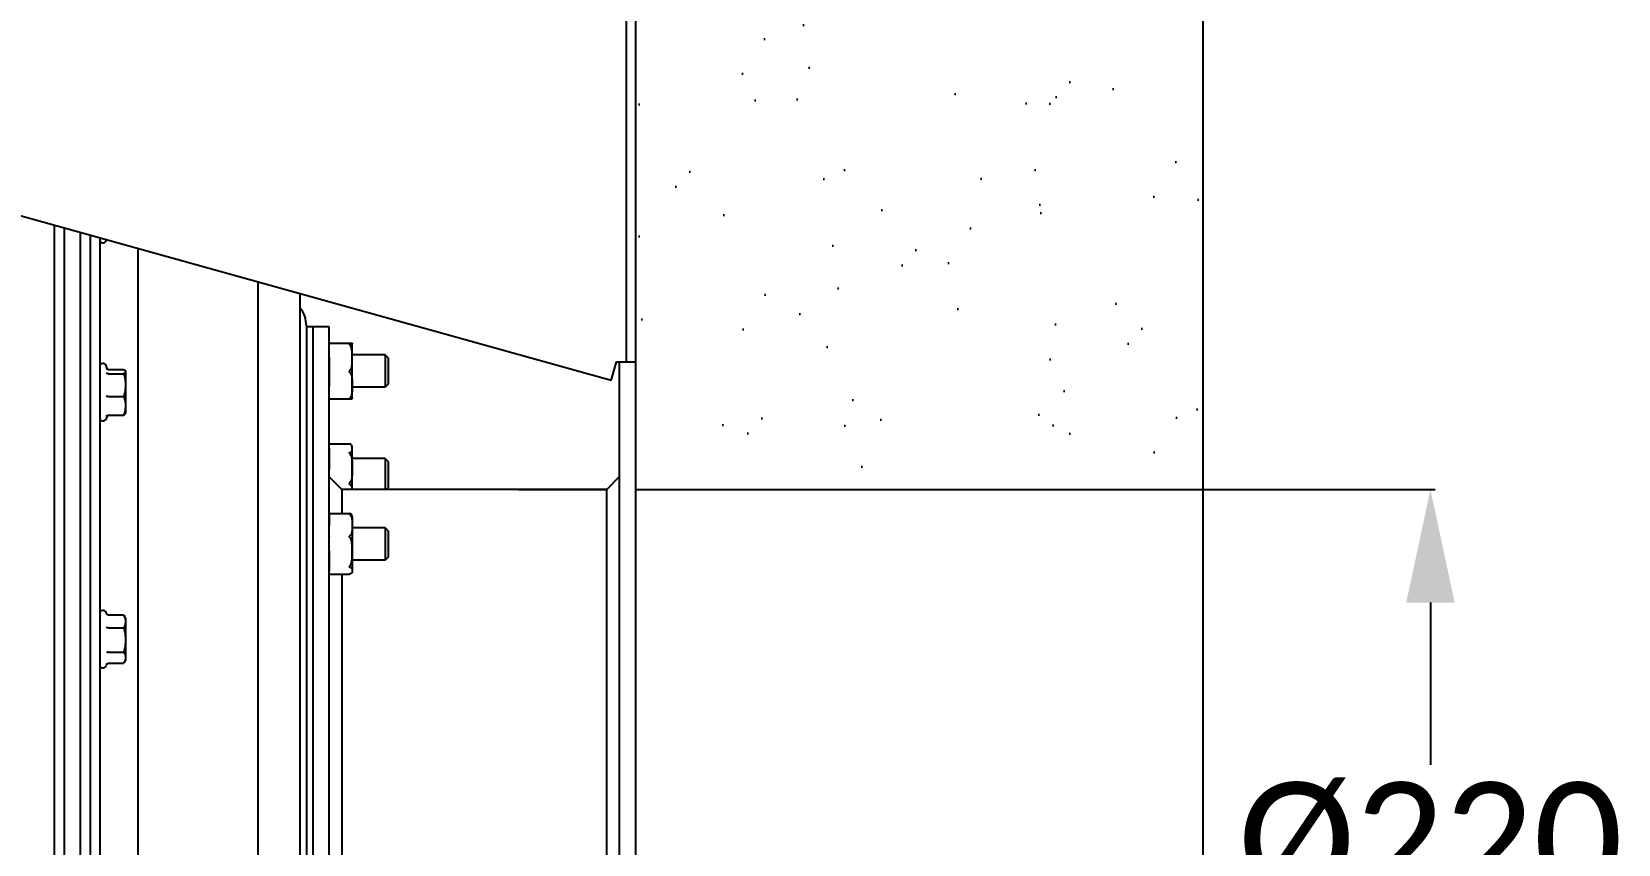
# Model space of a CAD drawing. Header units: millimetres. Extents: x 11802 to 19889, y -472 to 9054.
# Drawn here: x 16005 to 16496.3, y 7799.6 to 8051.2 of the extents above; entities that cross this region are included whole.
import ezdxf

# ---------------------------------------------------------------- set-up
doc = ezdxf.new("R2010")
doc.units = ezdxf.units.MM
doc.header["$LTSCALE"] = 307.34
doc.header["$PDMODE"] = 3
doc.header["$PDSIZE"] = 8
doc.layers.get('0').update_dxf_attribs({"linetype": 'CONTINUOUS'})
doc.layers.get('Defpoints').update_dxf_attribs({"linetype": 'CONTINUOUS'})
doc.styles.get("Standard").update_dxf_attribs({"font": 'calibri.ttf'})
doc.dimstyles.new('DIMSTYLE_2', dxfattribs={"dimtxt": 35, "dimasz": 35, "dimexe": 1.5, "dimexo": 1, "dimgap": 0.875, "dimtad": 1, "dimdec": 0, "dimdsep": 46, "dimtxsty": 'Standard', "dimblk": '_FILLED', "dimblk1": '_FILLED', "dimblk2": '_FILLED', "dimcen": 0.09, "dimazin": 2, "dimtp": 0.01, "dimtm": 0.01, "dimtfac": 1, "dimtdec": 0, "dimtofl": 0, "dimtmove": 0, "dimatfit": 3, "dimldrblk": '_FILLED', "dimfxl": 1, "dimtolj": 1, "dimarcsym": 0})
doc.dimstyles.get("Standard").update_dxf_attribs({"dimtxt": 35, "dimasz": 35, "dimexe": 1.5, "dimexo": 1, "dimtad": 1, "dimdsep": 46, "dimtxsty": 'Standard', "dimblk": '_FILLED', "dimblk1": '_FILLED', "dimblk2": '_FILLED', "dimcen": 0.09, "dimazin": 2, "dimtol": 1, "dimtp": 0.01, "dimtm": 0.01, "dimtfac": 1, "dimtofl": 0, "dimtmove": 0, "dimatfit": 3, "dimldrblk": '_FILLED', "dimfxl": 1, "dimtolj": 1, "dimarcsym": 0})

# ---------------------------------------------------------------- blocks, each defined once
blk = doc.blocks.new('_FILLED')
at = {"color": 0, "linetype": 'ByBlock'}
blk.add_solid([(0, 0), (-1, 0.214), (-1, -0.214)], dxfattribs=at)
blk = doc.blocks.new('*D791')
at = {"color": 0, "linetype": 'Continuous', "lineweight": -2}
for p, q in [((16192.06, 8507.02), (16192.06, 8438.92)), ((15642.01, 7877.25), (15642.01, 8441.92)), ((15677.01, 8440.42), (16157.06, 8440.42))]:
    blk.add_line(p, q, dxfattribs=at)
at = {"layer": 'Defpoints', "color": 0}
for p in [(16192.06, 8508.02), (16192.06, 8440.42), (15642.01, 7876.25)]:
    blk.add_point(p, dxfattribs=at)
at = {"color": 0, "linetype": 'ByBlock', "lineweight": -2, "xscale": 35, "yscale": 35, "zscale": 35, "rotation": 180}
blk.add_blockref('_FILLED', (15642.01, 8440.42), dxfattribs=at)
at = {"color": 0, "linetype": 'ByBlock', "lineweight": -2, "xscale": 35, "yscale": 35, "zscale": 35}
blk.add_blockref('_FILLED', (16192.06, 8440.42), dxfattribs=at)
at = {"color": 0, "insert": (15842.6, 8487.97), "char_height": 35, "attachment_point": 2, "line_spacing_factor": 0.9}
blk.add_mtext('\\A1;BVNO-550', dxfattribs=at)
blk = doc.blocks.new('*D819')
at = {"color": 0, "lineweight": -2}
for p, q in [((16342.93, 7909.42), (16439.66, 7909.42)), ((16438.16, 7874.42), (16438.16, 7824.13)), ((16438.16, 7725.42), (16438.16, 7775.71)), ((16342.93, 7690.42), (16439.66, 7690.42))]:
    blk.add_line(p, q, dxfattribs=at)
at = {"layer": 'Defpoints', "color": 0}
for p in [(16341.93, 7909.42), (16438.16, 7909.42), (16341.93, 7690.42)]:
    blk.add_point(p, dxfattribs=at)
at = {"color": 0, "linetype": 'ByBlock', "lineweight": -2, "xscale": 35, "yscale": 35, "zscale": 35}
for p, rotation in [((16438.16, 7909.42), 90), ((16438.16, 7690.42), 270)]:
    blk.add_blockref('_FILLED', p, dxfattribs=dict(at, rotation=rotation))
at = {"color": 0, "insert": (16438.16, 7799.92), "char_height": 35, "attachment_point": 5}
blk.add_mtext('\\A1;\\A1;%%c220', dxfattribs=at)

msp = doc.modelspace()

# ---------------------------------------------------------------- hatches: boundary and pattern name
at = {"linetype": 'ByBlock', "lineweight": 30}
h = msp.add_hatch(dxfattribs=at)
h.set_pattern_fill('AR-SAND', color=256, angle=90)
h.set_pattern_definition([(127.5, (16938.403, 780.523), (-48.94132, -1.60003), [0, -38.608, 0, -43.18, 0, -41.275]), (97.5, (16938.4, 780.523), (-71.6825, 44.95233), [0, -20.828, 0, -34.798, 0, -13.335]), (57.5, (16938.403, 749.28), (-0.14372, 79.09924), [0, -12.7, 0, -45.72, 0, -59.69]), (47.5, (16938.4, 749.28), (-22.29293, 76.35565), [0, -6.35, 0, -29.972, 0, -34.29])])
h.paths.add_polyline_path([(16369.90452, 8540.55233), (16366.43178, 8263.84833), (16366.43178, 7913.84833), (16191.43178, 7913.84833), (16194.90452, 8540.55233)])

# ---------------------------------------------------------------- linework, layer by layer
at = {"color": 0, "linetype": 'Continuous'}
for p, q in [((16192.0607, 6240.55233), (16192.0607, 8540.55233)), ((16367.74833, 6239.9217), (16367.74833, 8540.55233)), ((16192.0607, 6239.9217), (16192.0607, 8534.9217)), ((16189.0607, 8088.9217), (16189.0607, 7948.9217)), ((16184.45035, 7943.14184), (15832.71059, 8041.14184)), ((16012.0607, 7565.91399), (16012.0607, 7991.17219)), ((16015.0607, 7990.33635), (16015.0607, 7565.91399)), ((16020.0607, 7988.94327), (16020.0607, 7565.9217)), ((16023.0607, 7988.10743), (16023.0607, 7565.9217)), ((16026.0607, 7987.27158), (16026.0607, 7565.92169)), ((16028.10797, 7986.70118), (16028.02507, 7986.47344)), ((16038.02094, 7279.28122), (16038.02094, 7983.93928)), ((16075.02094, 7973.63052), (16075.02094, 7279.28122)), ((16088.02094, 7970.00853), (16088.02094, 7279.28122)), ((16090.0607, 7960.06491), (16090.0607, 7639.77849)), ((16090.0607, 7959.9217), (16097.0607, 7959.9217)), ((16092.0607, 7959.9217), (16092.0607, 7639.9217)), ((16097.0607, 7959.9217), (16097.0607, 7639.9217)), ((16097.2607, 7954.62575), (16097.0607, 7954.62575)), ((16097.2607, 7954.7642), (16103.45301, 7954.7642)), ((16097.2607, 7954.62575), (16097.2607, 7954.76409)), ((16103.46066, 7954.76409), (16103.4529, 7954.7642)), ((16104.2607, 7954.55161), (16104.25807, 7954.63989)), ((16104.2607, 7937.7217), (16104.2607, 7954.55161)), ((16097.0607, 7950.42597), (16097.2607, 7950.42597)), ((16097.2607, 7941.44863), (16097.2607, 7950.42597)), ((16114.4407, 7951.13665), (16104.2607, 7951.13665)), ((16114.4407, 7951.13665), (16114.4407, 7941.13665)), ((16115.3607, 7950.21665), (16114.4407, 7951.13665)), ((16115.3607, 7950.21665), (16115.3607, 7942.05665)), ((16028.50105, 7946.48316), (16028.02507, 7947.7909)), ((16028.50124, 7946.47999), (16028.50026, 7946.48267)), ((16028.66776, 7946.59973), (16033.48015, 7946.59973)), ((16028.66776, 7945.28981), (16033.48015, 7945.28981)), ((16034.0607, 7946.04453), (16034.00221, 7946.14585)), ((16034.0607, 7946.04453), (16034.0607, 7933.04453)), ((16184.45035, 7943.14184), (16186.0607, 7948.9217)), ((16186.0607, 7948.9217), (16192.0607, 7948.9217)), ((16187.0607, 7639.9217), (16187.0607, 7948.9217)), ((16097.2607, 7941.44863), (16097.0607, 7941.44863)), ((16114.4407, 7941.13665), (16104.2607, 7941.13665)), ((16115.3607, 7942.05665), (16114.4407, 7941.13665)), ((16028.66776, 7938.2346), (16033.48015, 7938.2346)), ((16097.0684, 7937.5091), (16103.45301, 7937.5091)), ((16103.46066, 7937.50921), (16103.4529, 7937.5091)), ((16104.2607, 7937.7217), (16104.25807, 7937.63341)), ((16028.43763, 7932.43164), (16028.02507, 7931.29816)), ((16028.66776, 7932.48933), (16033.48015, 7932.48933)), ((16034.0607, 7933.04453), (16034.00221, 7932.94321)), ((16097.0607, 7922.26519), (16097.2607, 7922.26519)), ((16097.2607, 7920.40425), (16097.0607, 7920.40425)), ((16097.2607, 7920.28946), (16097.0607, 7920.28946)), ((16097.12456, 7923.54953), (16103.39684, 7923.54953)), ((16097.2607, 7915.74197), (16097.2607, 7922.26519)), ((16104.25508, 7922.43358), (16104.25397, 7922.45405)), ((16104.25508, 7922.43358), (16104.25439, 7922.45405)), ((16104.25537, 7922.42428), (16104.25508, 7922.43358)), ((16104.25525, 7922.42428), (16104.25508, 7922.43358)), ((16104.2607, 7909.4217), (16104.2607, 7922.45441)), ((16097.2607, 7915.74197), (16097.0607, 7915.74197)), ((16114.4407, 7919.03946), (16104.2607, 7919.03946)), ((16114.4407, 7919.03946), (16114.4407, 7909.4217)), ((16115.3607, 7918.11946), (16114.4407, 7919.03946)), ((16115.3607, 7918.11946), (16115.3607, 7909.95946)), ((16101.0607, 7909.4217), (16097.0607, 7913.4217)), ((16183.0607, 7909.4217), (16187.0607, 7913.4217)), ((16101.0607, 7909.4217), (16101.0607, 7901.95789)), ((16183.0607, 7909.4217), (16101.0607, 7909.4217)), ((16115.3607, 7909.95946), (16114.82294, 7909.4217)), ((16183.0607, 7690.4217), (16183.0607, 7909.4217)), ((16097.0607, 7900.78666), (16097.2607, 7900.78666)), ((16097.2607, 7898.22371), (16097.2607, 7901.95789)), ((16097.2607, 7901.95789), (16103.3792, 7901.95789)), ((16104.2607, 7900.99806), (16104.2607, 7884.16815)), ((16097.2607, 7898.83311), (16097.0607, 7898.83311)), ((16097.2607, 7898.22371), (16097.0607, 7898.22371)), ((16114.4407, 7897.58311), (16104.2607, 7897.58311)), ((16114.4407, 7897.58311), (16114.4407, 7887.58311)), ((16115.3607, 7896.66311), (16114.4407, 7897.58311)), ((16115.3607, 7896.66311), (16115.3607, 7888.50311)), ((16097.0607, 7890.42339), (16097.2607, 7890.42339)), ((16097.2607, 7884.25073), (16097.2607, 7890.42339)), ((16097.2607, 7886.33311), (16097.0607, 7886.33311)), ((16114.4407, 7887.58311), (16104.2607, 7887.58311)), ((16115.3607, 7888.50311), (16114.4407, 7887.58311)), ((16097.2607, 7884.25073), (16097.0607, 7884.25073)), ((16097.11556, 7883.20832), (16103.40585, 7883.20832)), ((16101.0607, 7883.20832), (16101.0607, 7794.5147)), ((16104.2571, 7884.18635), (16104.25642, 7884.16832)), ((16104.2571, 7884.18635), (16104.25672, 7884.16832)), ((16028.16189, 7870.98341), (16028.02507, 7871.35931)), ((16028.15316, 7871.00023), (16028.14681, 7871.01699)), ((16028.66776, 7870.61106), (16033.48015, 7870.61106)), ((16028.66776, 7866.57267), (16033.48015, 7866.57267)), ((16033.58486, 7870.43755), (16033.48015, 7870.61106)), ((16034.0607, 7869.61294), (16033.58463, 7870.43752)), ((16034.0607, 7869.61294), (16034.0607, 7856.61294)), ((16028.66776, 7859.07456), (16033.48015, 7859.07456)), ((16034.0607, 7856.61294), (16033.58463, 7855.78836)), ((16028.21784, 7855.3962), (16028.02507, 7854.86657)), ((16028.66776, 7855.61483), (16033.48015, 7855.61483)), ((16033.58486, 7855.78833), (16033.48015, 7855.61483))]:
    msp.add_line(p, q, dxfattribs=at)
for p, q in [((16155.72737, 7909.4217), (16183.0607, 7909.4217)), ((16192.0607, 7909.4217), (16367.74833, 7909.4217))]:
    msp.add_line(p, q)
for centre, radius, start, end in [((16027.07343, 7986.81981), 1.01272, 180, 340), ((16081.0607, 7960.06491), 9, 0, 38.9206229), ((16027.07343, 7947.44453), 1.01272, 20, 180), ((16027.07343, 7931.64453), 1.01272, 180, 340), ((16102.7807, 7922.45441), 1.48, 0, 17.8584257), ((16102.7807, 7900.99806), 1.48, 0, 12.6293683), ((16027.07343, 7871.01294), 1.01272, 20, 180), ((16028.79535, 7871.25325), 0.69023, 201.5034558, 203.0727728), ((16027.07343, 7855.21294), 1.01272, 180, 340), ((16028.78878, 7854.97568), 0.68299, 146.6836322, 156.94242), ((16028.77221, 7854.98606), 0.66344, 144.08145, 146.6468187), ((16028.76806, 7854.98903), 0.65834, 143.6556911, 144.0786724)]:
    msp.add_arc(centre, radius, start, end, dxfattribs=at)
for points, knots in [([(16097.06074, 7954.50274), (16097.07933, 7954.50219), (16097.10626, 7954.49917), (16097.13598, 7954.48097), (16097.14543, 7954.45644), (16097.1341, 7954.42942), (16097.10725, 7954.39123), (16097.0802, 7954.36382), (16097.06074, 7954.34562)], [0, 0, 0, 0, 0.230435296, 0.326240929, 0.416547195, 0.52844284, 0.669864308, 1, 1, 1, 1]), ([(16103.46066, 7954.34562), (16103.44111, 7954.3639), (16103.41346, 7954.39076), (16103.38653, 7954.42934), (16103.37623, 7954.45641), (16103.38476, 7954.48108), (16103.41484, 7954.49939), (16103.44188, 7954.50218), (16103.46066, 7954.50274)], [0, 0, 0, 0, 0.330689645, 0.471414638, 0.58326586, 0.672589185, 0.767857976, 1, 1, 1, 1]), ([(16103.46066, 7954.76409), (16103.52639, 7954.76216), (16103.71331, 7954.75538), (16103.90032, 7954.74537), (16104.02093, 7954.73219)], [0, 0, 0, 0, 0.351485784, 1, 1, 1, 1]), ([(16104.02092, 7954.53464), (16103.99057, 7954.53132), (16103.80424, 7954.51434), (16103.61715, 7954.50733), (16103.46066, 7954.50274)], [0, 0, 0, 0, 0.163179643, 1, 1, 1, 1]), ([(16104.0209, 7953.32937), (16103.99434, 7953.42178), (16103.87329, 7953.7899), (16103.67453, 7954.14568), (16103.46066, 7954.34562)], [0, 0, 0, 0, 0.247231274, 1, 1, 1, 1]), ([(16104.25807, 7954.63989), (16104.25859, 7954.63107), (16104.25859, 7954.61125), (16104.23408, 7954.57481), (16104.14686, 7954.55109), (16104.0741, 7954.54044), (16104.02092, 7954.53464)], [0, 0, 0, 0, 0.093293197, 0.203262208, 0.434875219, 1, 1, 1, 1]), ([(16104.02093, 7954.73219), (16104.06977, 7954.72686), (16104.14056, 7954.71673), (16104.22161, 7954.69621), (16104.25442, 7954.66709), (16104.25761, 7954.6478), (16104.25807, 7954.63989)], [0, 0, 0, 0, 0.543320465, 0.793548654, 0.912364585, 1, 1, 1, 1]), ([(16104.0209, 7947.03432), (16104.09391, 7947.28844), (16104.18737, 7947.81086), (16104.25924, 7948.86382), (16104.25775, 7950.18184), (16104.25924, 7951.49987), (16104.18737, 7952.55282), (16104.09391, 7953.07525), (16104.0209, 7953.32937)], [0, 0, 0, 0, 0.125313855, 0.250257972, 0.499999989, 0.749741995, 0.874686129, 1, 1, 1, 1]), ([(16028.66776, 7945.28981), (16028.55594, 7945.28973), (16028.34232, 7945.35104), (16028.189, 7945.51212), (16028.14682, 7945.60083)], [0, 0, 0, 0, 0.532394677, 1, 1, 1, 1]), ([(16033.48015, 7946.59973), (16033.59165, 7946.53232), (16033.78452, 7946.40349), (16033.9509, 7946.23394), (16034.0019, 7946.14584)], [0, 0, 0, 0, 0.561403981, 1, 1, 1, 1]), ([(16034.0607, 7945.94477), (16034.0607, 7945.88782), (16034.02662, 7945.76306), (16033.8994, 7945.59742), (16033.71193, 7945.43744), (16033.56255, 7945.33962), (16033.48015, 7945.28981)], [0, 0, 0, 0, 0.188268683, 0.410847466, 0.681682897, 1, 1, 1, 1]), ([(16033.48015, 7945.28981), (16033.65584, 7944.71769), (16033.94856, 7943.5556), (16034.0607, 7942.35878), (16034.0607, 7941.7622)], [0, 0, 0, 0, 0.500801895, 1, 1, 1, 1]), ([(16034.0019, 7946.14584), (16034.01129, 7946.12961), (16034.0435, 7946.06721), (16034.0607, 7945.99628), (16034.0607, 7945.94477)], [0, 0, 0, 0, 0.266940318, 1, 1, 1, 1]), ([(16103.46066, 7945.71818), (16103.41873, 7945.75616), (16103.33961, 7945.86778), (16103.41889, 7945.97902), (16103.46066, 7946.01807)], [0, 0, 0, 0, 0.497314612, 1, 1, 1, 1]), ([(16103.46066, 7946.01807), (16103.5337, 7946.08635), (16103.78895, 7946.38458), (16103.94085, 7946.75572), (16104.0209, 7947.03432)], [0, 0, 0, 0, 0.256448568, 1, 1, 1, 1]), ([(16103.46066, 7945.71818), (16103.53347, 7945.65226), (16103.78738, 7945.36518), (16103.94062, 7945.0045), (16104.02093, 7944.73376)], [0, 0, 0, 0, 0.258045034, 1, 1, 1, 1]), ([(16104.02093, 7944.73376), (16104.09384, 7944.48794), (16104.1873, 7943.98195), (16104.25946, 7942.96185), (16104.25746, 7941.68513), (16104.25945, 7940.40842), (16104.18733, 7939.38831), (16104.09383, 7938.88233), (16104.02092, 7938.63651)], [0, 0, 0, 0, 0.125418797, 0.250343331, 0.499999637, 0.749656037, 0.874580748, 1, 1, 1, 1]), ([(16034.0607, 7941.7622), (16034.0607, 7941.16563), (16033.94843, 7939.96883), (16033.65584, 7938.80672), (16033.48015, 7938.2346)], [0, 0, 0, 0, 0.499198629, 1, 1, 1, 1]), ([(16028.66799, 7938.23459), (16028.56032, 7938.23464), (16028.41179, 7938.22724), (16028.23849, 7938.19573), (16028.17234, 7938.17592), (16028.14681, 7938.16368)], [0, 0, 0, 0, 0.611154742, 0.839338982, 1, 1, 1, 1]), ([(16033.48015, 7938.2346), (16033.65454, 7937.77217), (16033.94702, 7936.83175), (16034.0607, 7935.84872), (16034.0607, 7935.36196)], [0, 0, 0, 0, 0.503803124, 1, 1, 1, 1]), ([(16034.0607, 7935.36196), (16034.0607, 7934.87521), (16033.94721, 7933.89214), (16033.65454, 7932.95176), (16033.48015, 7932.48933)], [0, 0, 0, 0, 0.496194074, 1, 1, 1, 1]), ([(16097.14221, 7937.54525), (16097.14221, 7937.52585), (16097.1037, 7937.50936), (16097.07735, 7937.5091), (16097.06838, 7937.5091)], [0, 0, 0, 0, 0.683941665, 1, 1, 1, 1]), ([(16103.3792, 7937.54525), (16103.3792, 7937.56433), (16103.40997, 7937.60427), (16103.44124, 7937.63439), (16103.46066, 7937.65198)], [0, 0, 0, 0, 0.421353502, 1, 1, 1, 1]), ([(16103.45301, 7937.5091), (16103.43595, 7937.50909), (16103.4065, 7937.50815), (16103.3792, 7937.53299), (16103.3792, 7937.54525)], [0, 0, 0, 0, 0.581953577, 1, 1, 1, 1]), ([(16104.02092, 7938.63651), (16103.99434, 7938.54692), (16103.87272, 7938.18861), (16103.67286, 7937.84415), (16103.46066, 7937.65198)], [0, 0, 0, 0, 0.246108626, 1, 1, 1, 1]), ([(16103.46066, 7937.50921), (16103.52639, 7937.51114), (16103.71331, 7937.51792), (16103.90032, 7937.52794), (16104.02093, 7937.54111)], [0, 0, 0, 0, 0.351485784, 1, 1, 1, 1]), ([(16104.02093, 7937.54111), (16104.06977, 7937.54645), (16104.14056, 7937.55657), (16104.22161, 7937.57709), (16104.25442, 7937.60621), (16104.25761, 7937.6255), (16104.25807, 7937.63341)], [0, 0, 0, 0, 0.543320465, 0.793548654, 0.912364585, 1, 1, 1, 1]), ([(16033.48015, 7932.48933), (16033.59165, 7932.55674), (16033.78452, 7932.68557), (16033.9509, 7932.85512), (16034.0019, 7932.94322)], [0, 0, 0, 0, 0.561403981, 1, 1, 1, 1]), ([(16103.46066, 7920.61699), (16103.44056, 7920.63778), (16103.4054, 7920.67727), (16103.37366, 7920.73856), (16103.38407, 7920.78452), (16103.41161, 7920.81626), (16103.44083, 7920.82888), (16103.46066, 7920.8349)], [0, 0, 0, 0, 0.305299384, 0.567793474, 0.676409229, 0.781208599, 1, 1, 1, 1]), ([(16103.46066, 7923.53705), (16103.45468, 7923.53887), (16103.4338, 7923.54467), (16103.41226, 7923.54956), (16103.3968, 7923.54955)], [0, 0, 0, 0, 0.287941371, 1, 1, 1, 1]), ([(16104.0209, 7923.20729), (16103.99277, 7923.23905), (16103.83544, 7923.39137), (16103.62887, 7923.48602), (16103.46066, 7923.53705)], [0, 0, 0, 0, 0.194416991, 1, 1, 1, 1]), ([(16103.46066, 7920.8349), (16103.52776, 7920.85525), (16103.73256, 7920.9298), (16103.92267, 7921.05373), (16104.0209, 7921.16466)], [0, 0, 0, 0, 0.321227539, 1, 1, 1, 1]), ([(16103.46066, 7920.61699), (16103.60748, 7920.46518), (16103.83409, 7920.09823), (16103.96795, 7919.69687), (16104.02093, 7919.49296)], [0, 0, 0, 0, 0.500608985, 1, 1, 1, 1]), ([(16104.18937, 7922.90828), (16104.18117, 7922.93378), (16104.14161, 7923.04161), (16104.07927, 7923.14137), (16104.0209, 7923.20729)], [0, 0, 0, 0, 0.233253968, 1, 1, 1, 1]), ([(16104.0209, 7921.16466), (16104.09966, 7921.25361), (16104.20982, 7921.4604), (16104.25352, 7921.79078), (16104.25918, 7922.10813), (16104.25851, 7922.31897), (16104.25537, 7922.42428)], [0, 0, 0, 0, 0.272300604, 0.516958373, 0.758535459, 1, 1, 1, 1]), ([(16104.25439, 7922.45405), (16104.25302, 7922.49196), (16104.24544, 7922.64472), (16104.22464, 7922.79859), (16104.18937, 7922.90828)], [0, 0, 0, 0, 0.247723433, 1, 1, 1, 1]), ([(16104.02093, 7919.49296), (16104.0942, 7919.2109), (16104.18737, 7918.6331), (16104.25948, 7917.46939), (16104.25744, 7916.01201), (16104.25948, 7914.55464), (16104.1874, 7913.39093), (16104.09419, 7912.81313), (16104.02092, 7912.53107)], [0, 0, 0, 0, 0.125014656, 0.250012117, 0.499999706, 0.749987394, 0.874985053, 1, 1, 1, 1]), ([(16103.46066, 7911.1194), (16103.45026, 7911.127), (16103.4097, 7911.15977), (16103.3792, 7911.21191), (16103.3792, 7911.25169)], [0, 0, 0, 0, 0.244586916, 1, 1, 1, 1]), ([(16104.02092, 7912.53107), (16103.96794, 7912.32714), (16103.83413, 7911.92572), (16103.6075, 7911.55875), (16103.46066, 7911.40692)], [0, 0, 0, 0, 0.499388693, 1, 1, 1, 1]), ([(16103.46066, 7911.1194), (16103.59841, 7911.01876), (16103.82428, 7910.77022), (16103.96679, 7910.47239), (16104.02093, 7910.32515)], [0, 0, 0, 0, 0.520945528, 1, 1, 1, 1]), ([(16104.02093, 7910.32515), (16104.04787, 7910.25188), (16104.14029, 7909.9574), (16104.18782, 7909.65077), (16104.2107, 7909.42174)], [0, 0, 0, 0, 0.25326525, 1, 1, 1, 1]), ([(16103.3792, 7901.94542), (16103.3792, 7901.95201), (16103.39281, 7901.95803), (16103.40222, 7901.95791), (16103.40582, 7901.95791)], [0, 0, 0, 0, 0.64676267, 1, 1, 1, 1]), ([(16103.46066, 7901.86409), (16103.44174, 7901.8787), (16103.41517, 7901.8992), (16103.38825, 7901.92604), (16103.3792, 7901.9396), (16103.3792, 7901.94542)], [0, 0, 0, 0, 0.615277618, 0.850198116, 1, 1, 1, 1]), ([(16103.40582, 7901.95791), (16103.40989, 7901.9579), (16103.42839, 7901.95683), (16103.44664, 7901.95316), (16103.46066, 7901.9497)], [0, 0, 0, 0, 0.219838936, 1, 1, 1, 1]), ([(16104.02092, 7901.68151), (16103.99236, 7901.70774), (16103.82774, 7901.83647), (16103.62519, 7901.90912), (16103.46066, 7901.9497)], [0, 0, 0, 0, 0.186200021, 1, 1, 1, 1]), ([(16103.46066, 7901.86409), (16103.5323, 7901.80877), (16103.77927, 7901.57255), (16103.93913, 7901.25986), (16104.02093, 7901.02473)], [0, 0, 0, 0, 0.266624005, 1, 1, 1, 1]), ([(16104.2249, 7901.32166), (16104.21087, 7901.38424), (16104.16529, 7901.51821), (16104.07651, 7901.63046), (16104.02092, 7901.68151)], [0, 0, 0, 0, 0.459406259, 1, 1, 1, 1]), ([(16104.02093, 7901.02473), (16104.16459, 7900.6118), (16104.25899, 7899.72987), (16104.25789, 7898.42537), (16104.259, 7897.12086), (16104.16458, 7896.23894), (16104.02092, 7895.82601)], [0, 0, 0, 0, 0.250578476, 0.499999713, 0.749421039, 1, 1, 1, 1]), ([(16104.02092, 7895.82601), (16103.96701, 7895.67105), (16103.82622, 7895.35898), (16103.59983, 7895.09402), (16103.46066, 7894.98656)], [0, 0, 0, 0, 0.482703684, 1, 1, 1, 1]), ([(16097.06074, 7894.98656), (16097.10271, 7894.95416), (16097.18223, 7894.84399), (16097.10165, 7894.73643), (16097.06074, 7894.69475)], [0, 0, 0, 0, 0.475867847, 1, 1, 1, 1]), ([(16103.46066, 7894.69475), (16103.41972, 7894.73647), (16103.35854, 7894.81859), (16103.39929, 7894.93271), (16103.43969, 7894.97037), (16103.46066, 7894.98656)], [0, 0, 0, 0, 0.518011884, 0.765140862, 1, 1, 1, 1]), ([(16104.0209, 7893.58731), (16103.96789, 7893.78836), (16103.83385, 7894.18455), (16103.60709, 7894.54557), (16103.46066, 7894.69475)], [0, 0, 0, 0, 0.498670036, 1, 1, 1, 1]), ([(16104.0209, 7886.72741), (16104.09414, 7887.0052), (16104.18741, 7887.57454), (16104.25926, 7888.72131), (16104.25773, 7890.15736), (16104.25926, 7891.5934), (16104.18741, 7892.74018), (16104.09414, 7893.30951), (16104.0209, 7893.58731)], [0, 0, 0, 0, 0.125056601, 0.250047302, 0.499999991, 0.749952668, 0.874943384, 1, 1, 1, 1]), ([(16103.46066, 7885.41377), (16103.44104, 7885.41861), (16103.41211, 7885.42914), (16103.38407, 7885.45842), (16103.37361, 7885.50252), (16103.40617, 7885.56151), (16103.44068, 7885.59961), (16103.46066, 7885.61997)], [0, 0, 0, 0, 0.220080953, 0.322745056, 0.428480883, 0.689430645, 1, 1, 1, 1]), ([(16103.46066, 7885.61997), (16103.60709, 7885.76915), (16103.83385, 7886.13017), (16103.96789, 7886.52636), (16104.0209, 7886.72741)], [0, 0, 0, 0, 0.501330024, 1, 1, 1, 1]), ([(16103.40582, 7883.20831), (16103.40989, 7883.20832), (16103.42839, 7883.20938), (16103.44664, 7883.21306), (16103.46066, 7883.21651)], [0, 0, 0, 0, 0.219838936, 1, 1, 1, 1]), ([(16103.46066, 7885.41377), (16103.52732, 7885.39733), (16103.72641, 7885.33826), (16103.91812, 7885.24002), (16104.02093, 7885.14561)], [0, 0, 0, 0, 0.329706616, 1, 1, 1, 1]), ([(16104.02092, 7883.4847), (16103.99236, 7883.45848), (16103.82774, 7883.32975), (16103.62519, 7883.2571), (16103.46066, 7883.21651)], [0, 0, 0, 0, 0.186200021, 1, 1, 1, 1]), ([(16104.2249, 7883.84456), (16104.21087, 7883.78198), (16104.16529, 7883.64801), (16104.07651, 7883.53575), (16104.02092, 7883.4847)], [0, 0, 0, 0, 0.459406259, 1, 1, 1, 1]), ([(16104.02093, 7885.14561), (16104.06996, 7885.10058), (16104.15004, 7885.00357), (16104.2375, 7884.78873), (16104.2509, 7884.62388), (16104.25501, 7884.51782)], [0, 0, 0, 0, 0.290054825, 0.537582487, 1, 1, 1, 1]), ([(16028.66799, 7870.61105), (16028.55899, 7870.61097), (16028.33789, 7870.69688), (16028.20332, 7870.88182), (16028.16033, 7870.98275)], [0, 0, 0, 0, 0.498396739, 1, 1, 1, 1]), ([(16028.66776, 7866.57267), (16028.55873, 7866.5726), (16028.3709, 7866.60263), (16028.19597, 7866.69772), (16028.14682, 7866.75996)], [0, 0, 0, 0, 0.578922488, 1, 1, 1, 1]), ([(16033.48015, 7870.61106), (16033.65111, 7870.2924), (16033.94173, 7869.64408), (16034.0607, 7868.93602), (16034.0607, 7868.59186)], [0, 0, 0, 0, 0.512372259, 1, 1, 1, 1]), ([(16034.0607, 7868.59186), (16034.0607, 7868.24771), (16033.94192, 7867.5396), (16033.65111, 7866.89134), (16033.48015, 7866.57267)], [0, 0, 0, 0, 0.487618916, 1, 1, 1, 1]), ([(16033.48015, 7866.57267), (16033.65615, 7865.96356), (16033.94896, 7864.72681), (16034.0607, 7863.45736), (16034.0607, 7862.82361)], [0, 0, 0, 0, 0.500111932, 1, 1, 1, 1]), ([(16034.0607, 7862.82361), (16034.0607, 7862.18987), (16033.94883, 7860.92044), (16033.65615, 7859.68366), (16033.48015, 7859.07456)], [0, 0, 0, 0, 0.499888255, 1, 1, 1, 1]), ([(16028.66799, 7859.07455), (16028.55837, 7859.07461), (16028.36385, 7859.0396), (16028.19373, 7858.92528), (16028.14681, 7858.85593)], [0, 0, 0, 0, 0.566952195, 1, 1, 1, 1]), ([(16033.48015, 7859.07456), (16033.64906, 7858.80483), (16033.93808, 7858.2572), (16034.0607, 7857.64077), (16034.0607, 7857.34469)], [0, 0, 0, 0, 0.51805317, 1, 1, 1, 1]), ([(16034.0607, 7857.34469), (16034.0607, 7857.07953), (16033.96389, 7856.53023), (16033.72562, 7856.03273), (16033.58461, 7855.78837)], [0, 0, 0, 0, 0.48449166, 1, 1, 1, 1]), ([(16028.23779, 7855.37919), (16028.28766, 7855.44697), (16028.41433, 7855.56512), (16028.58411, 7855.61489), (16028.66799, 7855.61483)], [0, 0, 0, 0, 0.500813507, 1, 1, 1, 1])]:
    msp.add_open_spline(points, degree=3, knots=knots, dxfattribs=at)
for points in [[(16028.66799, 7946.59973), (16028.58878, 7946.59968), (16028.50788, 7946.62048), (16028.43718, 7946.6562)], [(16028.14681, 7932.10737), (16028.17844, 7932.18906), (16028.2285, 7932.26569), (16028.29097, 7932.3271)], [(16028.29097, 7932.3271), (16028.3338, 7932.36922), (16028.3835, 7932.40543), (16028.43708, 7932.43259)], [(16028.43708, 7932.43259), (16028.50778, 7932.46843), (16028.58873, 7932.48939), (16028.66799, 7932.48934)], [(16103.3792, 7911.25169), (16103.3792, 7911.31013), (16103.42004, 7911.36492), (16103.46066, 7911.40692)], [(16104.25672, 7884.16832), (16104.25418, 7884.05991), (16104.24862, 7883.95037), (16104.2249, 7883.84456)], [(16104.25501, 7884.51782), (16104.25928, 7884.40742), (16104.25927, 7884.29683), (16104.2571, 7884.18635)]]:
    msp.add_open_spline(points, degree=3, dxfattribs=at)

# ---------------------------------------------------------------- dimensions: what is measured, and where the dimension line sits
dim = msp.add_linear_dim(base=(16192.0607, 8440.42375), p1=(15642.0094, 7876.24678), p2=(16192.0607, 8508.02059), text='BVNO-550', dimstyle='DIMSTYLE_2', override={"dimtxsty": 'Standard'}, dxfattribs=at)
dim.commit()
dim.dimension.update_dxf_attribs({"geometry": '*D791', "text_midpoint": (15842.59612, 8440.42375), "dimtype": 160})
dim = msp.add_linear_dim(base=(16438.16052, 7909.4217), p1=(16341.93478, 7690.4217), p2=(16341.93478, 7909.4217), angle=90, text='\\A1;%%c220', dimstyle='Standard', override={"dimtad": 0, "dimtih": 1, "dimtoh": 1, "dimdec": 4, "dimzin": 0, "dimtxsty": 'Standard', "dimcen": 37.8, "dimadec": 0, "dimazin": 0, "dimtdec": 4, "dimtzin": 0})
dim.commit()
dim.dimension.update_dxf_attribs({"geometry": '*D819', "text_midpoint": (16438.16052, 7799.9217)})

doc.saveas('drawing.dxf')
